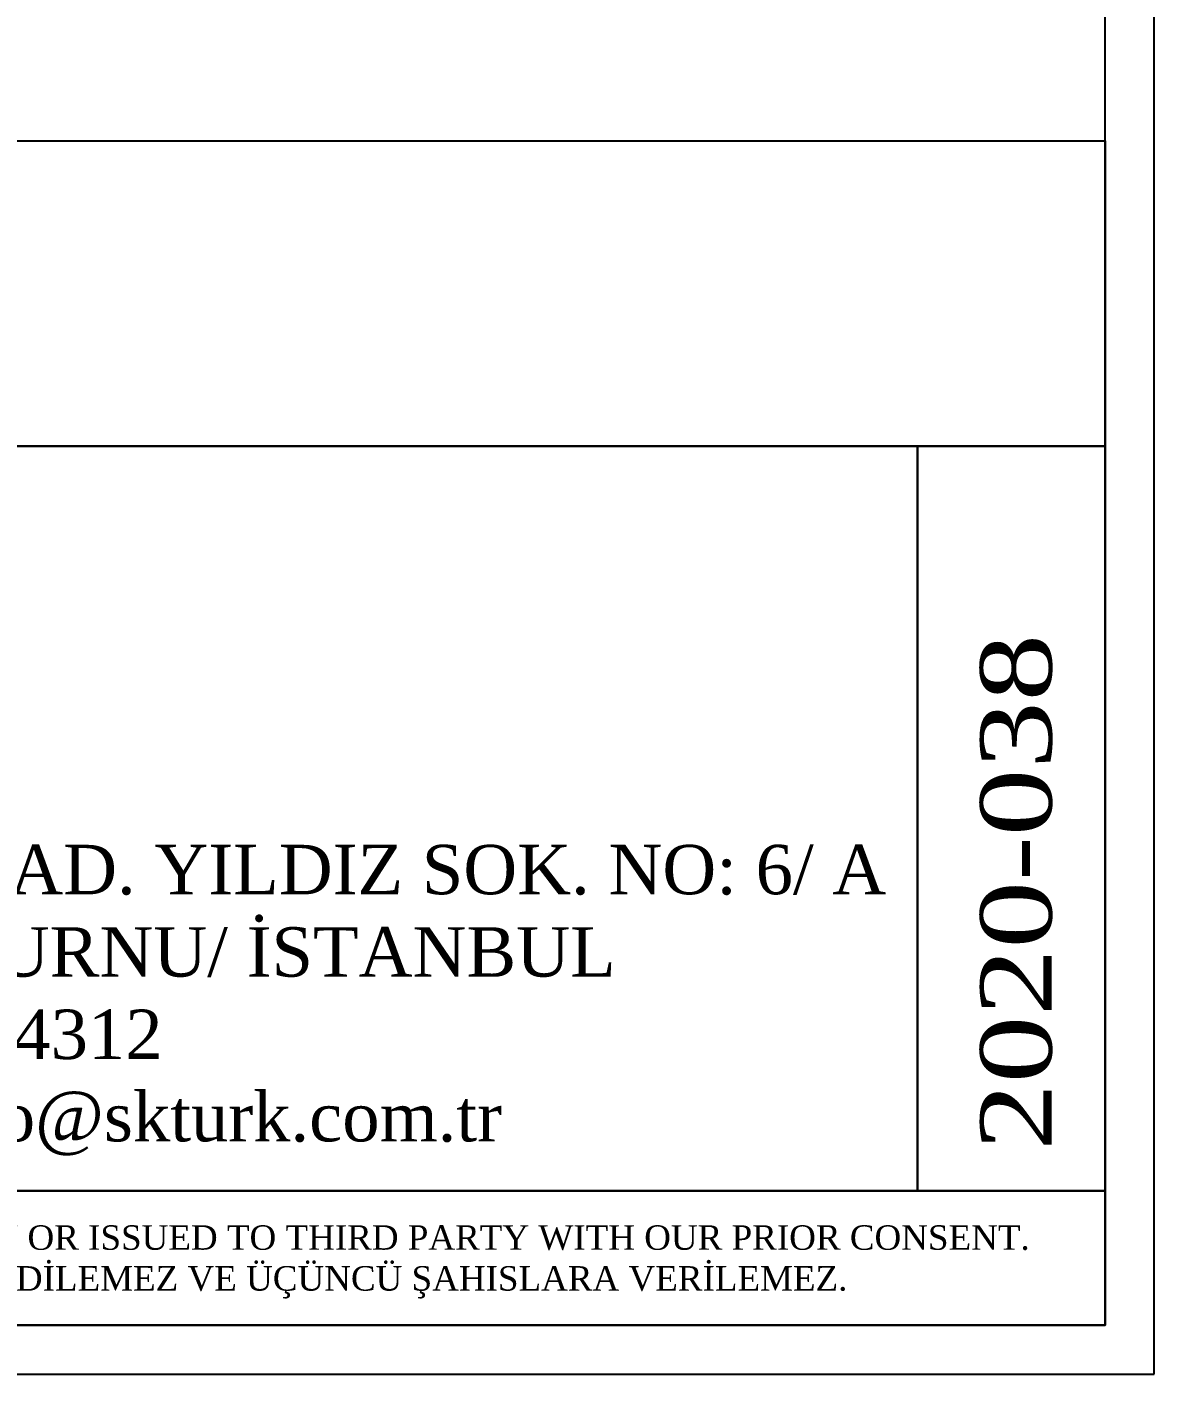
# Model space of a CAD drawing. Header units: millimetres. Extents: x 7633 to 10812, y 12354 to 14922.
# Drawn here: x 10479 to 10709, y 12722.9 to 12997.8 of the extents above; entities that cross this region are included whole.
import ezdxf

# ---------------------------------------------------------------- set-up
doc = ezdxf.new("R2010")
doc.units = ezdxf.units.MM
doc.layers.add('Sktürk ANTET', color=7, linetype='Continuous')
doc.styles.add('CGOMEGA', font='times.ttf', dxfattribs={"height": 15})

msp = doc.modelspace()

# ---------------------------------------------------------------- linework, layer by layer
for points in [[(7829.03, 12722.87), (10709.03, 12722.87), (10709.03, 14792.87), (7829.03, 14792.87)], [(7839.03, 12732.87), (10699.03, 12732.87), (10699.03, 14782.87), (7839.03, 14782.87)], [(9900.47, 12974.55), (10699.03, 12974.55), (10699.03, 12732.87), (9900.47, 12732.87)]]:
    msp.add_lwpolyline(points, close=True)
at = {"layer": 'Sktürk ANTET'}
for points in [[(9900.47, 12974.55), (10699.03, 12974.55), (10699.03, 12912.26), (9900.47, 12912.26)], [(10245.57, 12912.26), (10660.76, 12912.26), (10660.76, 12760.28), (10245.57, 12760.28)], [(10660.76, 12912.26), (10699.03, 12912.26), (10699.03, 12760.28), (10660.76, 12760.28)], [(9900.47, 12760.28), (10699.03, 12760.28), (10699.03, 12732.87), (9900.47, 12732.87)]]:
    msp.add_lwpolyline(points, close=True, dxfattribs=at)

# ---------------------------------------------------------------- texts
at = {"layer": 'Sktürk ANTET', "style": 'CGOMEGA', "width": 1.25}
msp.add_text('2020-038', height=14.569, rotation=90, dxfattribs=at).set_placement((10688.13, 12768.48))
at = {"layer": 'Sktürk ANTET', "attachment_point": 5, "style": 'CGOMEGA'}
for s, insert, char_height, width in [('MALTEPE MAH. DAVUTPAŞA CAD. YILDIZ SOK. NO: 6/ A\\PDAVUTPAŞA/ ZEYTİNBURNU/ İSTANBUL\\Pp: 0212 909 4312\\Pw: skturk.com.tr | e: info@skturk.com.tr', (10453.16, 12798.96), 10.0863, 474.4046), ("THIS DRAWING REMAINS THE PROPERTY OF {\\fTimes New Roman|b0|i0|c162|p18;SKTÜRK ENDÜSTRİYEL MUTFAK SAN. VE TİC. LTD. ŞTİ. }AND MAY ONLY BE COPIED COMPLETELY OR PARTY OR ISSUED TO THIRD PARTY WITH OUR PRIOR CONSENT.\\PBU RESİM {\\fTimes New Roman|b0|i0|c162|p18;SKTÜRK ENDÜSTRİYEL MUTFAK SAN. VE TİC. LTD. ŞTİ.'NİN }MALI OLUP YAZILI İZİN OLMADIKÇA KISMEN VEYA TAMAMEN KOPYA EDİLEMEZ VE ÜÇÜNCÜ ŞAHISLARA VERİLEMEZ.", (10304.47, 12745.75), 5, 796.0812)]:
    msp.add_mtext(s, dxfattribs=dict(at, insert=insert, char_height=char_height, width=width))

doc.saveas('drawing.dxf')
